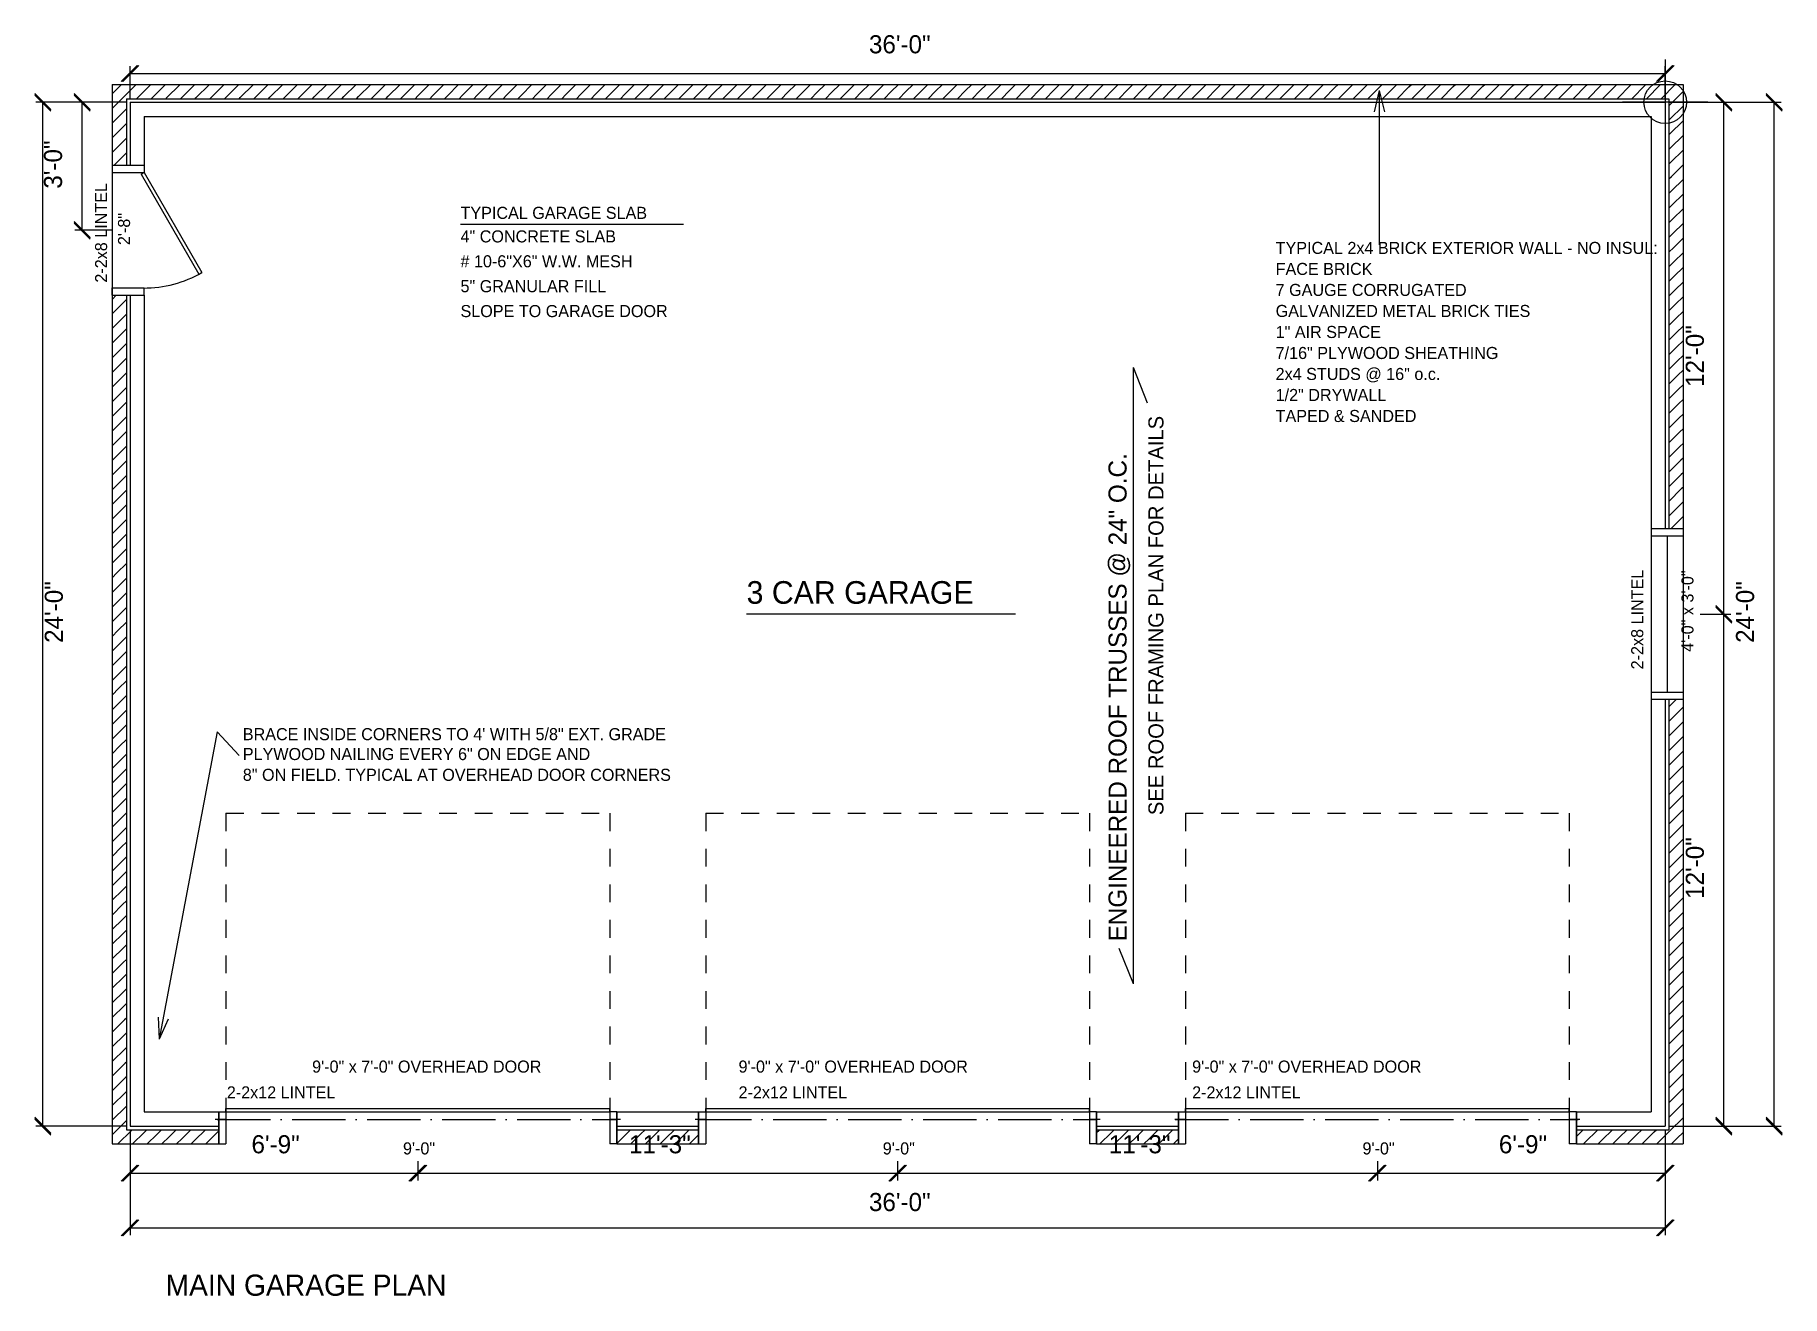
# Model space of a CAD drawing. Extents: x 549 to 1040, y 526 to 881.
import ezdxf

# ---------------------------------------------------------------- set-up
doc = ezdxf.new("R2010")
doc.units = 0
doc.linetypes.add('DASHDOT', pattern=[21, 15, -3, 0, -3])
doc.linetypes.add('MEDIUM', pattern=[10, 5, -5])
for name, color, linetype in [('LAYER_1', 1, 'CONTINUOUS'), ('LAYER_11', 11, 'CONTINUOUS'), ('LAYER_12', 12, 'CONTINUOUS'), ('LAYER_2', 2, 'CONTINUOUS'), ('LAYER_3', 3, 'CONTINUOUS'), ('LAYER_4', 4, 'CONTINUOUS'), ('LAYER_5', 5, 'CONTINUOUS'), ('LAYER_8', 8, 'CONTINUOUS')]:
    doc.layers.add(name, color=color, linetype=linetype)

msp = doc.modelspace()

# ---------------------------------------------------------------- linework, layer by layer
at = {"layer": 'LAYER_1'}
for p, q in [((1007.38, 874.12), (1007.38, 850.12)), ((1019.38, 862.12), (995.38, 862.12))]:
    msp.add_line(p, q, dxfattribs=at)
msp.add_circle((1007.38, 862.12), 6, dxfattribs=at)
at = {"layer": 'LAYER_11'}
for p, q in [((577.38, 872.5), (572.88, 868)), ((577.62, 872.5), (573.12, 868)), ((577.88, 872.5), (573.38, 868)), ((575.38, 870.25), (1007.38, 870.25)), ((1004.88, 868), (1009.38, 872.5)), ((1005.12, 868), (1009.62, 872.5)), ((1005.38, 868), (1009.88, 872.5)), ((553.12, 860.12), (548.62, 864.62)), ((553.12, 859.88), (548.62, 864.38)), ((553.12, 859.62), (548.62, 864.12)), ((550.88, 574.12), (550.88, 862.12)), ((564.12, 860.12), (559.62, 864.62)), ((564.12, 859.88), (559.62, 864.38)), ((564.12, 859.62), (559.62, 864.12)), ((561.88, 826.12), (561.88, 862.12)), ((1026.12, 860.12), (1021.62, 864.62)), ((1026.12, 859.88), (1021.62, 864.38)), ((1026.12, 859.62), (1021.62, 864.12)), ((1023.88, 718.12), (1023.88, 862.12)), ((1040.25, 860.12), (1035.75, 864.62)), ((1040.25, 859.88), (1035.75, 864.38)), ((1040.25, 859.62), (1035.75, 864.12)), ((1038, 574.12), (1038, 862.12)), ((559.62, 828.62), (564.12, 824.12)), ((559.62, 828.38), (564.12, 823.88)), ((559.62, 828.12), (564.12, 823.62)), ((1026.12, 716.12), (1021.62, 720.62)), ((1021.62, 720.62), (1026.12, 716.12)), ((1026.12, 715.88), (1021.62, 720.38)), ((1021.62, 720.38), (1026.12, 715.88)), ((1026.12, 715.62), (1021.62, 720.12)), ((1021.62, 720.12), (1026.12, 715.62)), ((1023.88, 574.12), (1023.88, 718.12)), ((548.62, 576.62), (553.12, 572.12)), ((548.62, 576.38), (553.12, 571.88)), ((548.62, 576.12), (553.12, 571.62)), ((1021.62, 576.62), (1026.12, 572.12)), ((1021.62, 576.38), (1026.12, 571.88)), ((1021.62, 576.12), (1026.12, 571.62)), ((1035.75, 576.62), (1040.25, 572.12)), ((1035.75, 576.38), (1040.25, 571.88)), ((1035.75, 576.12), (1040.25, 571.62)), ((577.38, 563.12), (572.88, 558.62)), ((577.62, 563.12), (573.12, 558.62)), ((577.88, 563.12), (573.38, 558.62)), ((575.38, 560.88), (656.38, 560.88)), ((653.88, 558.62), (658.38, 563.12)), ((658.38, 563.12), (653.88, 558.62)), ((654.12, 558.62), (658.62, 563.12)), ((658.62, 563.12), (654.12, 558.62)), ((654.38, 558.62), (658.88, 563.12)), ((658.88, 563.12), (654.38, 558.62)), ((656.38, 560.88), (791.38, 560.88)), ((788.88, 558.62), (793.38, 563.12)), ((793.38, 563.12), (788.88, 558.62)), ((789.12, 558.62), (793.62, 563.12)), ((793.62, 563.12), (789.12, 558.62)), ((789.38, 558.62), (793.88, 563.12)), ((793.88, 563.12), (789.38, 558.62)), ((791.38, 560.88), (926.38, 560.88)), ((923.88, 558.62), (928.38, 563.12)), ((928.38, 563.12), (923.88, 558.62)), ((924.12, 558.62), (928.62, 563.12)), ((928.62, 563.12), (924.12, 558.62)), ((924.38, 558.62), (928.88, 563.12)), ((928.88, 563.12), (924.38, 558.62)), ((926.38, 560.88), (1007.38, 560.88)), ((1004.88, 558.62), (1009.38, 563.12)), ((1005.12, 558.62), (1009.62, 563.12)), ((1005.38, 558.62), (1009.88, 563.12)), ((577.38, 547.75), (572.88, 543.25)), ((577.62, 547.75), (573.12, 543.25)), ((577.88, 547.75), (573.38, 543.25)), ((1004.88, 543.25), (1009.38, 547.75)), ((1005.12, 543.25), (1009.62, 547.75)), ((1005.38, 543.25), (1009.88, 547.75)), ((575.38, 545.5), (1007.38, 545.5))]:
    msp.add_line(p, q, dxfattribs=at)
at = {"layer": 'LAYER_2'}
for p, q in [((925.56, 859.38), (927, 865.38)), ((927, 822), (927, 865.38)), ((928.44, 859.38), (927, 865.38)), ((599.38, 576.12), (602.38, 576.12)), ((710.38, 576.12), (713.38, 576.12)), ((734.38, 576.12), (737.38, 576.12)), ((845.38, 576.12), (848.38, 576.12)), ((869.38, 576.12), (872.38, 576.12)), ((980.38, 576.12), (983.38, 576.12))]:
    msp.add_line(p, q, dxfattribs=at)
at = {"layer": 'LAYER_2', "linetype": 'MEDIUM'}
for p, q in [((602.38, 662.12), (602.38, 578.12)), ((602.38, 662.12), (710.38, 662.12)), ((710.38, 662.12), (710.38, 578.38)), ((737.38, 662.12), (737.38, 578.12)), ((737.38, 662.12), (845.38, 662.12)), ((845.38, 662.12), (845.38, 578.38)), ((872.38, 662.12), (872.38, 578.12)), ((872.38, 662.12), (980.38, 662.12)), ((980.38, 662.12), (980.38, 578.38))]:
    msp.add_line(p, q, dxfattribs=at)
at = {"layer": 'LAYER_2', "linetype": 'DASHDOT'}
for p, q in [((599.88, 576), (712.25, 576)), ((735.25, 576), (847.5, 576)), ((869.5, 576), (982.88, 576))]:
    msp.add_line(p, q, dxfattribs=at)
at = {"layer": 'LAYER_3'}
for p, q in [((575.38, 863.12), (575.38, 872.25)), ((1007.38, 863.12), (1007.38, 872.25)), ((574.38, 862.12), (548.88, 862.12)), ((574.38, 862.12), (559.88, 862.12)), ((1008.38, 862.12), (1040, 862.12)), ((570.38, 826.12), (559.88, 826.12)), ((570.38, 826.12), (560, 826.12)), ((1017.24, 718.12), (1025.88, 718.12)), ((574.38, 574.12), (548.88, 574.12)), ((574.38, 574.12), (548.88, 574.12)), ((575.38, 573.12), (575.38, 543.5)), ((1007.38, 573.12), (1007.38, 543.5)), ((1008.38, 574.12), (1040, 574.12)), ((656.38, 564.26), (656.38, 558.88)), ((791.38, 564.26), (791.38, 558.88)), ((926.38, 564.26), (926.38, 558.88))]:
    msp.add_line(p, q, dxfattribs=at)
at = {"layer": 'LAYER_4'}
for p, q in [((668.38, 827.83), (731.12, 827.83)), ((857.72, 614.12), (857.72, 787.5)), ((861.72, 777.5), (857.72, 787.5)), ((748.88, 718.26), (824.5, 718.26)), ((599.88, 685), (583.62, 598.62)), ((606.12, 678.36), (599.88, 685)), ((857.72, 614.12), (853.72, 624.12)), ((583.32, 604.79), (583.62, 598.62)), ((586.15, 604.26), (583.62, 598.62))]:
    msp.add_line(p, q, dxfattribs=at)
at = {"layer": 'LAYER_5'}
for p, q in [((570.38, 844.38), (579.38, 844.38)), ((570.38, 844.38), (570.38, 842.38)), ((570.38, 844.38), (579.38, 844.38)), ((570.38, 844.38), (570.38, 807.88)), ((570.38, 842.38), (579.38, 842.38)), ((578.51, 841.88), (579.38, 842.38)), ((578.51, 841.88), (594.76, 813.73)), ((579.38, 844.38), (579.38, 842.38)), ((579.38, 842.38), (595.62, 814.23)), ((594.76, 813.73), (595.62, 814.23)), ((570.38, 807.88), (570.38, 809.88)), ((570.38, 809.88), (579.38, 809.88)), ((570.38, 807.88), (579.38, 807.88)), ((570.38, 807.88), (579.38, 807.88)), ((579.38, 807.88), (579.38, 809.88)), ((1012.38, 742.12), (1003.38, 742.12)), ((1003.38, 742.12), (1003.38, 694.12)), ((1012.38, 742.12), (1003.38, 742.12)), ((1003.38, 742.12), (1003.38, 694.12)), ((1012.38, 740.12), (1003.38, 740.12)), ((1007.88, 740.12), (1007.88, 696.12)), ((1012.38, 742.12), (1012.38, 694.12)), ((1012.38, 742.12), (1012.38, 694.12)), ((1012.38, 696.12), (1003.38, 696.12)), ((1012.38, 694.12), (1003.38, 694.12)), ((1012.38, 694.12), (1003.38, 694.12)), ((600.38, 569.12), (600.38, 578.12)), ((600.38, 578.12), (602.38, 578.12)), ((600.38, 578.12), (600.38, 569.12)), ((602.38, 579.12), (710.38, 579.12)), ((602.38, 578.12), (602.38, 579.12)), ((602.38, 578.12), (602.38, 569.12)), ((602.38, 578.12), (710.38, 578.12)), ((710.38, 578.12), (710.38, 579.12)), ((712.38, 578.12), (710.38, 578.12)), ((710.38, 578.12), (710.38, 569.12)), ((712.38, 569.12), (712.38, 578.12)), ((712.38, 578.12), (712.38, 569.12)), ((735.38, 569.12), (735.38, 578.12)), ((735.38, 578.12), (737.38, 578.12)), ((735.38, 578.12), (735.38, 569.12)), ((737.38, 579.12), (845.38, 579.12)), ((737.38, 578.12), (737.38, 579.12)), ((737.38, 578.12), (737.38, 569.12)), ((737.38, 578.12), (845.38, 578.12)), ((845.38, 578.12), (845.38, 579.12)), ((847.38, 578.12), (845.38, 578.12)), ((845.38, 578.12), (845.38, 569.12)), ((847.38, 569.12), (847.38, 578.12)), ((847.38, 578.12), (847.38, 569.12)), ((870.38, 569.12), (870.38, 578.12)), ((870.38, 578.12), (872.38, 578.12)), ((870.38, 578.12), (870.38, 569.12)), ((872.38, 579.12), (980.38, 579.12)), ((872.38, 578.12), (872.38, 579.12)), ((872.38, 578.12), (872.38, 569.12)), ((872.38, 578.12), (980.38, 578.12)), ((980.38, 578.12), (980.38, 579.12)), ((982.38, 578.12), (980.38, 578.12)), ((980.38, 578.12), (980.38, 569.12)), ((982.38, 569.12), (982.38, 578.12)), ((982.38, 578.12), (982.38, 569.12)), ((600.38, 569.12), (602.38, 569.12)), ((712.38, 569.12), (710.38, 569.12)), ((735.38, 569.12), (737.38, 569.12)), ((847.38, 569.12), (845.38, 569.12)), ((870.38, 569.12), (872.38, 569.12)), ((982.38, 569.12), (980.38, 569.12))]:
    msp.add_line(p, q, dxfattribs=at)
msp.add_arc((579.38, 842.37), 32.5, 269.6047, 300.0011, dxfattribs=at)
at = {"layer": 'LAYER_8'}
for p, q in [((570.38, 867.12), (570.38, 844.38)), ((570.38, 867.12), (1012.38, 867.12)), ((571.69, 865.81), (570.38, 864.49)), ((571.69, 865.81), (572.98, 867.12)), ((573.75, 863.75), (577.11, 867.12)), ((577.27, 863.16), (581.23, 867.12)), ((581.43, 863.2), (585.35, 867.12)), ((585.59, 863.24), (589.48, 867.12)), ((589.76, 863.28), (593.6, 867.12)), ((593.92, 863.32), (597.73, 867.12)), ((598.08, 863.35), (601.85, 867.12)), ((602.25, 863.39), (605.98, 867.12)), ((606.41, 863.43), (610.1, 867.12)), ((610.57, 863.47), (614.23, 867.12)), ((614.73, 863.51), (618.35, 867.12)), ((618.9, 863.54), (622.48, 867.12)), ((623.06, 863.58), (626.6, 867.12)), ((627.22, 863.62), (630.73, 867.12)), ((631.38, 863.66), (634.85, 867.12)), ((635.55, 863.69), (638.98, 867.12)), ((639.71, 863.73), (643.1, 867.12)), ((643.87, 863.77), (647.23, 867.12)), ((648.03, 863.81), (651.35, 867.12)), ((652.2, 863.85), (655.48, 867.12)), ((656.36, 863.88), (659.6, 867.12)), ((660.52, 863.92), (663.73, 867.12)), ((664.68, 863.96), (667.85, 867.12)), ((668.85, 864), (671.97, 867.12)), ((673.01, 864.04), (676.1, 867.12)), ((677.17, 864.07), (680.22, 867.12)), ((681.34, 864.11), (684.35, 867.12)), ((685.5, 864.15), (688.47, 867.12)), ((689.66, 864.19), (692.6, 867.12)), ((693.82, 864.23), (696.72, 867.12)), ((697.99, 864.26), (700.85, 867.12)), ((702.15, 864.3), (704.97, 867.12)), ((706.31, 864.34), (709.1, 867.12)), ((710.47, 864.38), (713.22, 867.12)), ((714.64, 864.41), (717.35, 867.12)), ((718.8, 864.45), (721.47, 867.12)), ((722.96, 864.49), (725.6, 867.12)), ((727.12, 864.53), (729.72, 867.12)), ((731.29, 864.57), (733.85, 867.12)), ((735.45, 864.6), (737.97, 867.12)), ((739.61, 864.64), (742.1, 867.12)), ((743.78, 864.68), (746.22, 867.12)), ((747.94, 864.72), (750.34, 867.12)), ((752.1, 864.76), (754.47, 867.12)), ((756.26, 864.79), (758.59, 867.12)), ((760.43, 864.83), (762.72, 867.12)), ((764.59, 864.87), (766.84, 867.12)), ((768.75, 864.91), (770.97, 867.12)), ((772.91, 864.95), (775.09, 867.12)), ((777.08, 864.98), (779.22, 867.12)), ((781.24, 865.02), (783.34, 867.12)), ((785.4, 865.06), (787.47, 867.12)), ((789.56, 865.1), (791.59, 867.12)), ((793.73, 865.13), (795.72, 867.12)), ((797.89, 865.17), (799.84, 867.12)), ((802.05, 865.21), (803.97, 867.12)), ((806.21, 865.25), (808.09, 867.12)), ((808.22, 863.12), (810.38, 865.29)), ((810.38, 865.29), (812.22, 867.12)), ((812.34, 863.12), (814.54, 865.32)), ((814.54, 865.32), (816.34, 867.12)), ((816.47, 863.12), (818.7, 865.36)), ((818.7, 865.36), (820.47, 867.12)), ((820.59, 863.12), (822.87, 865.4)), ((822.87, 865.4), (824.59, 867.12)), ((824.72, 863.12), (827.03, 865.44)), ((827.03, 865.44), (828.72, 867.12)), ((828.84, 863.12), (831.19, 865.48)), ((831.19, 865.48), (832.84, 867.12)), ((832.96, 863.12), (835.35, 865.51)), ((835.35, 865.51), (836.96, 867.12)), ((837.09, 863.12), (839.52, 865.55)), ((839.52, 865.55), (841.09, 867.12)), ((841.21, 863.12), (843.68, 865.59)), ((843.68, 865.59), (845.21, 867.12)), ((845.34, 863.12), (847.84, 865.63)), ((847.84, 865.63), (849.34, 867.12)), ((849.46, 863.12), (852, 865.67)), ((852, 865.67), (853.46, 867.12)), ((853.59, 863.12), (856.17, 865.7)), ((856.17, 865.7), (857.59, 867.12)), ((857.71, 863.12), (860.33, 865.74)), ((860.33, 865.74), (861.71, 867.12)), ((861.84, 863.12), (864.49, 865.78)), ((864.49, 865.78), (865.84, 867.12)), ((865.96, 863.12), (868.65, 865.82)), ((868.65, 865.82), (869.96, 867.12)), ((870.09, 863.12), (872.82, 865.85)), ((872.82, 865.85), (874.09, 867.12)), ((874.21, 863.12), (876.98, 865.89)), ((876.98, 865.89), (878.21, 867.12)), ((878.34, 863.12), (881.14, 865.93)), ((881.14, 865.93), (882.34, 867.12)), ((882.46, 863.12), (885.31, 865.97)), ((885.31, 865.97), (886.46, 867.12)), ((886.59, 863.12), (889.47, 866.01)), ((889.47, 866.01), (890.59, 867.12)), ((890.71, 863.12), (893.63, 866.04)), ((893.63, 866.04), (894.71, 867.12)), ((894.84, 863.12), (897.79, 866.08)), ((897.79, 866.08), (898.84, 867.12)), ((898.96, 863.12), (901.96, 866.12)), ((901.96, 866.12), (902.96, 867.12)), ((903.09, 863.12), (906.12, 866.16)), ((906.12, 866.16), (907.09, 867.12)), ((907.21, 863.12), (910.28, 866.2)), ((910.28, 866.2), (911.21, 867.12)), ((911.34, 863.12), (914.44, 866.23)), ((914.44, 866.23), (915.34, 867.12)), ((915.46, 863.12), (918.61, 866.27)), ((918.61, 866.27), (919.46, 867.12)), ((919.58, 863.12), (922.77, 866.31)), ((922.77, 866.31), (923.58, 867.12)), ((923.71, 863.12), (926.93, 866.35)), ((926.93, 866.35), (927.71, 867.12)), ((927.83, 863.12), (931.09, 866.39)), ((931.09, 866.39), (931.83, 867.12)), ((931.96, 863.12), (935.26, 866.42)), ((935.26, 866.42), (935.96, 867.12)), ((936.08, 863.12), (939.42, 866.46)), ((939.42, 866.46), (940.08, 867.12)), ((940.21, 863.12), (943.58, 866.5)), ((943.58, 866.5), (944.21, 867.12)), ((944.33, 863.12), (947.74, 866.54)), ((947.74, 866.54), (948.33, 867.12)), ((948.46, 863.12), (951.91, 866.57)), ((951.91, 866.57), (952.46, 867.12)), ((952.58, 863.12), (956.07, 866.61)), ((956.07, 866.61), (956.58, 867.12)), ((956.71, 863.12), (960.23, 866.65)), ((960.23, 866.65), (960.71, 867.12)), ((960.83, 863.12), (964.4, 866.69)), ((964.4, 866.69), (964.83, 867.12)), ((964.96, 863.12), (968.56, 866.73)), ((968.56, 866.73), (968.96, 867.12)), ((969.08, 863.12), (972.72, 866.76)), ((972.72, 866.76), (973.08, 867.12)), ((973.21, 863.12), (976.88, 866.8)), ((976.88, 866.8), (977.21, 867.12)), ((977.33, 863.12), (981.05, 866.84)), ((981.05, 866.84), (981.33, 867.12)), ((981.46, 863.12), (985.21, 866.88)), ((985.21, 866.88), (985.46, 867.12)), ((985.58, 863.12), (989.37, 866.92)), ((989.37, 866.92), (989.58, 867.12)), ((989.71, 863.12), (993.53, 866.95)), ((993.53, 866.95), (993.71, 867.12)), ((993.83, 863.12), (997.7, 866.99)), ((997.7, 866.99), (997.83, 867.12)), ((997.95, 863.12), (1001.86, 867.03)), ((1001.86, 867.03), (1001.95, 867.12)), ((1002.08, 863.12), (1006.02, 867.07)), ((1006.02, 867.07), (1006.08, 867.12)), ((1006.2, 863.12), (1010.18, 867.11)), ((1010.18, 867.11), (1010.2, 867.12)), ((1012.38, 867.12), (1012.38, 742.12)), ((573.75, 863.75), (570.38, 860.37)), ((574.38, 863.12), (574.38, 844.38)), ((574.38, 863.12), (574.38, 844.38)), ((574.38, 863.12), (1008.38, 863.12)), ((574.38, 863.12), (1008.38, 863.12)), ((575.38, 862.12), (575.38, 844.38)), ((575.38, 862.12), (575.38, 844.38)), ((575.38, 862.12), (1007.38, 862.12)), ((575.38, 862.12), (1007.38, 862.12)), ((577.23, 863.12), (577.27, 863.16)), ((581.35, 863.12), (581.43, 863.2)), ((585.48, 863.12), (585.59, 863.24)), ((589.6, 863.12), (589.76, 863.28)), ((593.73, 863.12), (593.92, 863.32)), ((597.85, 863.12), (598.08, 863.35)), ((601.98, 863.12), (602.25, 863.39)), ((606.1, 863.12), (606.41, 863.43)), ((610.23, 863.12), (610.57, 863.47)), ((614.35, 863.12), (614.73, 863.51)), ((618.48, 863.12), (618.9, 863.54)), ((622.6, 863.12), (623.06, 863.58)), ((626.73, 863.12), (627.22, 863.62)), ((630.85, 863.12), (631.38, 863.66)), ((634.98, 863.12), (635.55, 863.69)), ((639.1, 863.12), (639.71, 863.73)), ((643.23, 863.12), (643.87, 863.77)), ((647.35, 863.12), (648.03, 863.81)), ((651.48, 863.12), (652.2, 863.85)), ((655.6, 863.12), (656.36, 863.88)), ((659.73, 863.12), (660.52, 863.92)), ((663.85, 863.12), (664.68, 863.96)), ((667.97, 863.12), (668.85, 864)), ((672.1, 863.12), (673.01, 864.04)), ((676.22, 863.12), (677.17, 864.07)), ((680.35, 863.12), (681.34, 864.11)), ((684.47, 863.12), (685.5, 864.15)), ((688.6, 863.12), (689.66, 864.19)), ((692.72, 863.12), (693.82, 864.23)), ((696.85, 863.12), (697.99, 864.26)), ((700.97, 863.12), (702.15, 864.3)), ((705.1, 863.12), (706.31, 864.34)), ((709.22, 863.12), (710.47, 864.38)), ((713.35, 863.12), (714.64, 864.41)), ((717.47, 863.12), (718.8, 864.45)), ((721.6, 863.12), (722.96, 864.49)), ((725.72, 863.12), (727.12, 864.53)), ((729.85, 863.12), (731.29, 864.57)), ((733.97, 863.12), (735.45, 864.6)), ((738.1, 863.12), (739.61, 864.64)), ((742.22, 863.12), (743.78, 864.68)), ((746.34, 863.12), (747.94, 864.72)), ((750.47, 863.12), (752.1, 864.76)), ((754.59, 863.12), (756.26, 864.79)), ((758.72, 863.12), (760.43, 864.83)), ((762.84, 863.12), (764.59, 864.87)), ((766.97, 863.12), (768.75, 864.91)), ((771.09, 863.12), (772.91, 864.95)), ((775.22, 863.12), (777.08, 864.98)), ((779.34, 863.12), (781.24, 865.02)), ((783.47, 863.12), (785.4, 865.06)), ((787.59, 863.12), (789.56, 865.1)), ((791.72, 863.12), (793.73, 865.13)), ((795.84, 863.12), (797.89, 865.17)), ((799.97, 863.12), (802.05, 865.21)), ((804.09, 863.12), (806.21, 865.25)), ((1007.38, 862.12), (1007.38, 742.12)), ((1007.38, 862.12), (1007.38, 742.12)), ((1008.38, 863.12), (1008.38, 742.12)), ((1008.38, 863.12), (1008.38, 742.12)), ((1008.38, 861.18), (1008.44, 861.24)), ((1012.38, 865.18), (1008.44, 861.24)), ((1012.38, 861.05), (1008.57, 857.24)), ((573.59, 859.46), (570.38, 856.24)), ((572.48, 854.22), (574.38, 856.12)), ((573.59, 859.46), (574.38, 860.25)), ((579.38, 858.12), (579.38, 844.38)), ((579.38, 858.12), (1003.38, 858.12)), ((1003.38, 858.12), (1003.38, 742.12)), ((1008.38, 857.05), (1008.57, 857.24)), ((1012.38, 856.93), (1008.7, 853.25)), ((572.47, 854.22), (570.38, 852.12)), ((571.36, 848.98), (574.38, 852)), ((1008.38, 852.93), (1008.7, 853.25)), ((1012.38, 852.8), (1008.84, 849.26)), ((571.36, 848.98), (570.38, 848)), ((570.88, 844.38), (574.38, 847.87)), ((1008.38, 848.8), (1008.84, 849.26)), ((1012.38, 848.68), (1008.97, 845.27)), ((570.38, 844.38), (574.38, 844.38)), ((574.38, 844.38), (575.38, 844.38)), ((575.38, 844.38), (579.38, 844.38)), ((1008.38, 844.68), (1008.97, 845.27)), ((1008.38, 840.55), (1009.1, 841.27)), ((1012.38, 844.55), (1009.1, 841.27)), ((1008.38, 836.43), (1009.23, 837.28)), ((1012.38, 840.43), (1009.23, 837.28)), ((1012.38, 836.3), (1009.36, 833.29)), ((1008.38, 832.3), (1009.36, 833.29)), ((1012.38, 832.18), (1009.5, 829.3)), ((1008.38, 828.18), (1009.5, 829.3)), ((1012.38, 828.06), (1009.63, 825.3)), ((1008.38, 824.05), (1009.63, 825.3)), ((1008.38, 819.93), (1009.76, 821.31)), ((1012.38, 823.93), (1009.76, 821.31)), ((1008.38, 815.81), (1009.89, 817.32)), ((1012.38, 819.81), (1009.89, 817.32)), ((1008.38, 811.68), (1010.02, 813.32)), ((1012.38, 815.68), (1010.02, 813.32)), ((1012.38, 811.56), (1010.16, 809.33)), ((570.38, 807.88), (570.38, 569.12)), ((570.38, 807.88), (574.38, 807.88)), ((570.41, 806.78), (570.38, 806.76)), ((571.5, 807.88), (570.41, 806.78)), ((574.38, 806.64), (570.47, 802.73)), ((574.38, 807.88), (574.38, 573.12)), ((574.38, 807.88), (575.38, 807.88)), ((574.38, 807.88), (574.38, 573.12)), ((575.38, 807.88), (575.38, 574.12)), ((575.38, 807.88), (579.38, 807.88)), ((575.38, 807.88), (575.38, 574.12)), ((579.38, 807.88), (579.38, 578.12)), ((1008.38, 807.56), (1010.16, 809.33)), ((1012.38, 807.43), (1010.29, 805.34)), ((570.47, 802.73), (570.38, 802.64)), ((574.38, 802.51), (570.54, 798.67)), ((1008.38, 803.43), (1010.29, 805.34)), ((1012.38, 803.31), (1010.42, 801.35)), ((570.54, 798.67), (570.38, 798.51)), ((574.38, 798.39), (570.61, 794.61)), ((1008.38, 799.31), (1010.42, 801.35)), ((1008.38, 795.18), (1010.55, 797.35)), ((1012.38, 799.18), (1010.55, 797.35)), ((570.61, 794.61), (570.38, 794.39)), ((574.38, 794.27), (570.68, 790.56)), ((1008.38, 791.06), (1010.68, 793.36)), ((1012.38, 795.06), (1010.68, 793.36)), ((570.68, 790.56), (570.38, 790.27)), ((574.38, 790.14), (570.75, 786.5)), ((1008.38, 786.93), (1010.81, 789.37)), ((1012.38, 790.93), (1010.81, 789.37)), ((1012.38, 786.81), (1010.95, 785.38)), ((570.75, 786.5), (570.38, 786.14)), ((570.82, 782.45), (570.38, 782.02)), ((574.38, 786.02), (570.82, 782.45)), ((574.38, 781.89), (570.89, 778.39)), ((1008.38, 782.81), (1010.95, 785.38)), ((1012.38, 782.68), (1011.08, 781.38)), ((570.89, 778.39), (570.38, 777.89)), ((574.38, 777.77), (570.96, 774.34)), ((1008.38, 778.68), (1011.08, 781.38)), ((1008.38, 774.56), (1011.21, 777.39)), ((1012.38, 778.56), (1011.21, 777.39)), ((570.96, 774.34), (570.38, 773.77)), ((574.38, 773.64), (571.03, 770.28)), ((1008.38, 770.43), (1011.34, 773.4)), ((1012.38, 774.43), (1011.34, 773.4)), ((571.03, 770.28), (570.38, 769.64)), ((574.38, 769.52), (571.09, 766.22)), ((1008.38, 766.31), (1011.47, 769.41)), ((1012.38, 770.31), (1011.47, 769.41)), ((571.09, 766.22), (570.38, 765.52)), ((571.16, 762.17), (570.38, 761.39)), ((574.38, 765.39), (571.16, 762.17)), ((1008.38, 762.18), (1011.61, 765.41)), ((1012.38, 766.18), (1011.61, 765.41)), ((1012.38, 762.06), (1011.74, 761.42)), ((571.23, 758.11), (570.38, 757.27)), ((574.38, 761.27), (571.23, 758.11)), ((574.38, 757.14), (571.3, 754.06)), ((1008.38, 758.06), (1011.74, 761.42)), ((1008.38, 753.93), (1011.87, 757.43)), ((1012.38, 757.93), (1011.87, 757.43)), ((571.3, 754.06), (570.38, 753.14)), ((574.38, 753.02), (571.37, 750)), ((1008.38, 749.81), (1012, 753.44)), ((1012.38, 753.81), (1012, 753.44)), ((571.37, 750), (570.38, 749.02)), ((574.38, 748.89), (571.44, 745.95)), ((1008.38, 745.68), (1012.13, 749.44)), ((1012.38, 749.69), (1012.13, 749.44)), ((571.44, 745.95), (570.38, 744.89)), ((574.38, 744.77), (571.51, 741.89)), ((1008.94, 742.12), (1012.27, 745.45)), ((1012.38, 745.56), (1012.27, 745.45)), ((571.51, 741.89), (570.38, 740.77)), ((571.58, 737.84), (570.38, 736.64)), ((574.38, 740.64), (571.58, 737.84)), ((1007.38, 742.12), (1003.38, 742.12)), ((1008.38, 742.12), (1007.38, 742.12)), ((1012.38, 742.12), (1008.38, 742.12)), ((571.65, 733.78), (570.38, 732.52)), ((574.38, 736.52), (571.65, 733.78)), ((571.71, 729.72), (570.38, 728.39)), ((574.38, 732.39), (571.71, 729.72)), ((574.38, 728.27), (571.78, 725.67)), ((571.78, 725.67), (570.38, 724.27)), ((574.38, 724.14), (571.85, 721.61)), ((571.85, 721.61), (570.38, 720.14)), ((574.38, 720.02), (571.92, 717.56)), ((571.92, 717.56), (570.38, 716.02)), ((571.99, 713.5), (570.38, 711.89)), ((574.38, 715.89), (571.99, 713.5)), ((572.06, 709.45), (570.38, 707.77)), ((574.38, 711.77), (572.06, 709.45)), ((572.13, 705.39), (570.38, 703.65)), ((574.38, 707.65), (572.13, 705.39)), ((574.38, 703.52), (572.2, 701.33)), ((572.2, 701.33), (570.38, 699.52)), ((574.38, 699.4), (572.27, 697.28)), ((572.27, 697.28), (570.38, 695.4)), ((572.33, 693.22), (570.38, 691.27)), ((574.38, 695.27), (572.33, 693.22)), ((1003.38, 694.12), (1003.38, 578.12)), ((1007.38, 694.12), (1003.38, 694.12)), ((1007.38, 694.12), (1007.38, 574.12)), ((1007.38, 694.12), (1007.38, 574.12)), ((1008.38, 694.12), (1007.38, 694.12)), ((1008.38, 694.12), (1008.38, 573.12)), ((1010.43, 694.12), (1008.38, 692.07)), ((1008.38, 694.12), (1008.38, 573.12)), ((1012.38, 694.12), (1008.38, 694.12)), ((1012.38, 694.12), (1012.38, 569.12)), ((572.4, 689.17), (570.38, 687.15)), ((574.38, 691.15), (572.4, 689.17)), ((1012.3, 691.87), (1008.38, 687.95)), ((1012.3, 691.87), (1012.38, 691.95)), ((572.47, 685.11), (570.38, 683.02)), ((574.38, 687.02), (572.47, 685.11)), ((1012.16, 687.61), (1008.38, 683.82)), ((1012.02, 683.34), (1012.38, 683.7)), ((1012.16, 687.61), (1012.38, 687.82)), ((572.54, 681.06), (570.38, 678.9)), ((574.38, 682.9), (572.54, 681.06)), ((574.38, 678.77), (572.61, 677)), ((1012.02, 683.34), (1008.38, 679.7)), ((1011.88, 679.08), (1008.38, 675.57)), ((1011.88, 679.08), (1012.38, 679.57)), ((572.61, 677), (570.38, 674.77)), ((574.38, 674.65), (572.68, 672.95)), ((1011.74, 674.81), (1008.38, 671.45)), ((1011.74, 674.81), (1012.38, 675.45)), ((572.68, 672.95), (570.38, 670.65)), ((572.75, 668.89), (570.38, 666.52)), ((574.38, 670.52), (572.75, 668.89)), ((1011.59, 670.54), (1008.38, 667.32)), ((1011.59, 670.54), (1012.38, 671.33)), ((572.82, 664.83), (570.38, 662.4)), ((574.38, 666.4), (572.82, 664.83)), ((1011.45, 666.28), (1008.38, 663.2)), ((1011.45, 666.28), (1012.38, 667.2)), ((572.89, 660.78), (570.38, 658.27)), ((574.38, 662.27), (572.89, 660.78)), ((1011.31, 662.01), (1008.38, 659.08)), ((1011.17, 657.75), (1012.38, 658.95)), ((1011.31, 662.01), (1012.38, 663.08)), ((572.95, 656.72), (570.38, 654.15)), ((574.38, 658.15), (572.95, 656.72)), ((574.38, 654.02), (573.02, 652.67)), ((1011.17, 657.75), (1008.38, 654.95)), ((1011.03, 653.48), (1012.38, 654.83)), ((573.02, 652.67), (570.38, 650.02)), ((574.38, 649.9), (573.09, 648.61)), ((1011.03, 653.48), (1008.38, 650.83)), ((1010.89, 649.22), (1008.38, 646.7)), ((1010.89, 649.22), (1012.38, 650.7)), ((573.09, 648.61), (570.38, 645.9)), ((573.16, 644.56), (570.38, 641.77)), ((574.38, 645.77), (573.16, 644.56)), ((1010.75, 644.95), (1008.38, 642.58)), ((1010.75, 644.95), (1012.38, 646.58)), ((573.23, 640.5), (570.38, 637.65)), ((574.38, 641.65), (573.23, 640.5)), ((1010.61, 640.68), (1008.38, 638.45)), ((1010.61, 640.68), (1012.38, 642.45)), ((573.3, 636.45), (570.38, 633.52)), ((574.38, 637.52), (573.3, 636.45)), ((1010.47, 636.42), (1008.38, 634.33)), ((1010.33, 632.15), (1012.38, 634.2)), ((1010.47, 636.42), (1012.38, 638.33)), ((573.37, 632.39), (570.38, 629.4)), ((574.38, 633.4), (573.37, 632.39)), ((1010.33, 632.15), (1008.38, 630.2)), ((1010.19, 627.89), (1012.38, 630.08)), ((573.44, 628.33), (570.38, 625.28)), ((574.38, 629.28), (573.44, 628.33)), ((574.38, 625.15), (573.51, 624.28)), ((1010.19, 627.89), (1008.38, 626.08)), ((1010.04, 623.62), (1012.38, 625.95)), ((573.51, 624.28), (570.38, 621.15)), ((573.58, 620.22), (570.38, 617.03)), ((574.38, 621.03), (573.58, 620.22)), ((1010.04, 623.62), (1008.38, 621.95)), ((1009.9, 619.36), (1012.38, 621.83)), ((573.64, 616.17), (570.38, 612.9)), ((574.38, 616.9), (573.64, 616.17)), ((1009.9, 619.36), (1008.38, 617.83)), ((1009.76, 615.09), (1008.38, 613.7)), ((1009.76, 615.09), (1012.38, 617.7)), ((573.71, 612.11), (570.38, 608.78)), ((574.38, 612.78), (573.71, 612.11)), ((1009.62, 610.82), (1008.38, 609.58)), ((1009.62, 610.82), (1012.38, 613.58)), ((573.78, 608.06), (570.38, 604.65)), ((574.38, 608.65), (573.78, 608.06)), ((1009.48, 606.56), (1008.38, 605.45)), ((1009.34, 602.29), (1012.38, 605.33)), ((1009.48, 606.56), (1012.38, 609.45)), ((573.85, 604), (570.38, 600.53)), ((573.92, 599.94), (570.38, 596.4)), ((574.38, 604.53), (573.85, 604)), ((574.38, 600.4), (573.92, 599.94)), ((1009.34, 602.29), (1008.38, 601.33)), ((1009.2, 598.03), (1012.38, 601.2)), ((573.99, 595.89), (570.38, 592.28)), ((574.38, 596.28), (573.99, 595.89)), ((1009.2, 598.03), (1008.38, 597.2)), ((1009.06, 593.76), (1012.38, 597.08)), ((574.06, 591.83), (570.38, 588.15)), ((574.38, 592.15), (574.06, 591.83)), ((1009.06, 593.76), (1008.38, 593.08)), ((1008.92, 589.5), (1012.38, 592.95)), ((574.13, 587.78), (570.38, 584.03)), ((574.38, 588.03), (574.13, 587.78)), ((1008.92, 589.5), (1008.38, 588.95)), ((1008.78, 585.23), (1008.38, 584.83)), ((1008.78, 585.23), (1012.38, 588.83)), ((574.2, 583.72), (570.38, 579.9)), ((574.38, 583.9), (574.2, 583.72)), ((1008.63, 580.96), (1008.38, 580.7)), ((1008.49, 576.7), (1012.38, 580.58)), ((1008.63, 580.96), (1012.38, 584.71)), ((574.26, 579.67), (570.38, 575.78)), ((574.33, 575.61), (570.38, 571.65)), ((574.38, 579.78), (574.26, 579.67)), ((574.38, 575.65), (574.33, 575.61)), ((579.38, 578.12), (600.38, 578.12)), ((600.38, 574.12), (600.38, 578.12)), ((712.38, 578.12), (735.38, 578.12)), ((712.38, 574.12), (712.38, 578.12)), ((735.38, 574.12), (735.38, 578.12)), ((847.38, 578.12), (870.38, 578.12)), ((847.38, 574.12), (847.38, 578.12)), ((870.38, 574.12), (870.38, 578.12)), ((982.38, 578.12), (1003.38, 578.12)), ((982.38, 574.12), (982.38, 578.12)), ((1008.49, 576.7), (1008.38, 576.58)), ((1008.71, 572.79), (1012.38, 576.46)), ((571.97, 569.12), (575.76, 572.91)), ((574.38, 573.12), (600.38, 573.12)), ((574.38, 573.12), (600.38, 573.12)), ((575.38, 574.12), (600.38, 574.12)), ((575.38, 574.12), (600.38, 574.12)), ((575.97, 573.12), (575.76, 572.91)), ((576.09, 569.12), (579.33, 572.36)), ((580.09, 573.12), (579.33, 572.36)), ((580.22, 569.12), (582.91, 571.81)), ((584.22, 573.12), (582.91, 571.81)), ((584.34, 569.12), (586.48, 571.26)), ((588.34, 573.12), (586.48, 571.26)), ((588.47, 569.12), (590.06, 570.71)), ((592.47, 573.12), (590.06, 570.71)), ((596.59, 573.12), (593.63, 570.16)), ((600.38, 572.78), (597.21, 569.61)), ((600.38, 573.12), (600.38, 574.12)), ((600.38, 569.12), (600.38, 573.12)), ((712.38, 574.12), (735.38, 574.12)), ((712.38, 574.12), (735.38, 574.12)), ((712.38, 573.12), (712.38, 574.12)), ((712.38, 573.12), (735.38, 573.12)), ((712.38, 573.12), (735.38, 573.12)), ((712.38, 569.12), (712.38, 573.12)), ((712.38, 569.3), (715.64, 572.56)), ((716.2, 573.12), (715.64, 572.56)), ((716.33, 569.12), (719.15, 571.95)), ((720.33, 573.12), (719.15, 571.95)), ((720.45, 569.12), (722.66, 571.34)), ((724.45, 573.12), (722.66, 571.34)), ((724.58, 569.12), (726.18, 570.72)), ((728.58, 573.12), (726.18, 570.72)), ((732.7, 573.12), (729.69, 570.11)), ((735.38, 571.67), (733.2, 569.5)), ((735.38, 573.12), (735.38, 574.12)), ((735.38, 569.12), (735.38, 573.12)), ((847.38, 574.12), (870.38, 574.12)), ((847.38, 574.12), (870.38, 574.12)), ((847.38, 573.12), (847.38, 574.12)), ((847.38, 573.12), (870.38, 573.12)), ((847.38, 573.12), (870.38, 573.12)), ((847.38, 569.12), (847.38, 573.12)), ((847.38, 572.31), (848.07, 573)), ((848.19, 573.12), (848.07, 573)), ((848.31, 569.12), (851.58, 572.39)), ((852.31, 573.12), (851.58, 572.39)), ((852.44, 569.12), (855.09, 571.78)), ((856.44, 573.12), (855.09, 571.78)), ((856.56, 569.12), (858.61, 571.17)), ((860.56, 573.12), (858.61, 571.17)), ((860.69, 569.12), (862.12, 570.56)), ((864.69, 573.12), (862.12, 570.56)), ((868.81, 573.12), (865.64, 569.95)), ((870.38, 570.56), (869.15, 569.34)), ((870.38, 573.12), (870.38, 574.12)), ((870.38, 569.12), (870.38, 573.12)), ((982.38, 574.12), (1007.38, 574.12)), ((982.38, 574.12), (1007.38, 574.12)), ((982.38, 573.12), (982.38, 574.12)), ((982.38, 573.12), (1008.38, 573.12)), ((982.38, 571.2), (984.3, 573.12)), ((982.38, 573.12), (1008.38, 573.12)), ((982.38, 569.12), (982.38, 573.12)), ((984.79, 569.5), (988.42, 573.12)), ((989.67, 570.25), (992.55, 573.12)), ((994.54, 571), (992.67, 569.12)), ((994.54, 571), (996.67, 573.12)), ((999.42, 571.75), (996.79, 569.12)), ((999.42, 571.75), (1000.8, 573.12)), ((1004.29, 572.5), (1000.92, 569.12)), ((1004.29, 572.5), (1004.92, 573.12)), ((1008.71, 572.79), (1005.04, 569.12)), ((1010.77, 570.73), (1009.17, 569.12)), ((1010.77, 570.73), (1012.38, 572.33)), ((570.38, 569.12), (600.38, 569.12)), ((592.59, 569.12), (593.63, 570.16)), ((596.72, 569.12), (597.21, 569.61)), ((712.38, 569.12), (735.38, 569.12)), ((728.7, 569.12), (729.69, 570.11)), ((732.83, 569.12), (733.2, 569.5)), ((847.38, 569.12), (870.38, 569.12)), ((864.81, 569.12), (865.64, 569.95)), ((868.94, 569.12), (869.15, 569.34)), ((982.38, 569.12), (1012.38, 569.12)), ((984.79, 569.5), (984.42, 569.12)), ((989.67, 570.25), (988.55, 569.12))]:
    msp.add_line(p, q, dxfattribs=at)

# ---------------------------------------------------------------- texts
at = {"layer": 'LAYER_11'}
for s, p in [('36\'-0"', (783.31, 875.88)), ('6\'-9"', (609.56, 566.5)), ('11\'-3"', (715.81, 566.5)), ('11\'-3"', (850.81, 566.5)), ('6\'-9"', (960.56, 566.5)), ('36\'-0"', (783.31, 550.25))]:
    msp.add_text(s, height=5.094, dxfattribs=at).set_placement(p)
for s, p in [('3\'-0"', (556.25, 837.81)), ('12\'-0"', (1018.25, 782.06)), ('24\'-0"', (556.48, 710.06)), ('24\'-0"', (1032.38, 710.06)), ('12\'-0"', (1018.25, 638.06))]:
    msp.add_text(s, height=5.094, rotation=90, dxfattribs=at).set_placement(p)
at = {"layer": 'LAYER_12'}
for s, height, p in [('2-2x8 LINTEL', 3.396, (568.94, 811.38)), ('SEE ROOF FRAMING PLAN FOR DETAILS', 4.245, (866.19, 661.62)), ('2-2x8 LINTEL', 3.396, (1001.19, 702.62))]:
    msp.add_text(s, height=height, rotation=90, dxfattribs=at).set_placement(p)
for s, p in [('4" CONCRETE SLAB', (668.38, 822.69)), ('TYPICAL 2x4 BRICK EXTERIOR WALL - NO INSUL:', (897.75, 819.45)), ('# 10-6"X6" W.W. MESH', (668.38, 815.69)), ('FACE BRICK', (897.75, 813.54)), ('5" GRANULAR FILL', (668.38, 808.69)), ('7 GAUGE CORRUGATED', (897.75, 807.63)), ('SLOPE TO GARAGE DOOR', (668.38, 801.69)), ('GALVANIZED METAL BRICK TIES', (897.75, 801.72)), ('1" AIR SPACE', (897.75, 795.81)), ('7/16" PLYWOOD SHEATHING', (897.75, 789.9)), ('2x4 STUDS @ 16" o.c.', (897.75, 784)), ('1/2" DRYWALL', (897.75, 778.09)), ('TAPED & SANDED', (897.75, 772.18)), ('BRACE INSIDE CORNERS TO 4\' WITH 5/8" EXT. GRADE', (607.12, 682.69)), ('PLYWOOD NAILING EVERY 6" ON EDGE AND ', (607.12, 677.1)), ('8" ON FIELD. TYPICAL AT OVERHEAD DOOR CORNERS', (607.12, 671.26)), ('9\'-0" x 7\'-0" OVERHEAD DOOR', (626.62, 589.19)), ('9\'-0" x 7\'-0" OVERHEAD DOOR', (746.62, 589.19)), ('9\'-0" x 7\'-0" OVERHEAD DOOR', (874.25, 589.19)), ('2-2x12 LINTEL', (602.62, 581.94)), ('2-2x12 LINTEL', (746.62, 581.94)), ('2-2x12 LINTEL', (874.25, 581.94))]:
    msp.add_text(s, height=3.396, dxfattribs=at).set_placement(p)
at = {"layer": 'LAYER_4'}
for s, height, p in [('TYPICAL GARAGE SLAB', 3.396, (668.38, 829.31)), ('3 CAR GARAGE', 6.3675, (748.88, 721.06)), ('MAIN GARAGE PLAN', 5.943, (585.38, 526.44))]:
    msp.add_text(s, height=height, dxfattribs=at).set_placement(p)
msp.add_text('ENGINEERED ROOF TRUSSES @ 24" O.C.', height=5.0939, rotation=90, dxfattribs=at).set_placement((855.81, 626.12))
at = {"layer": 'LAYER_5'}
for s, p in [('2\'-8"', (575.39, 821.94)), ('4\'-0" x 3\'-0"', (1015.32, 707.56))]:
    msp.add_text(s, height=3.396, rotation=90, dxfattribs=at).set_placement(p)
for p in [(652.19, 566.18), (787.19, 566.18), (922.19, 566.18)]:
    msp.add_text('9\'-0"', height=3.396, dxfattribs=at).set_placement(p)

doc.saveas('drawing.dxf')
